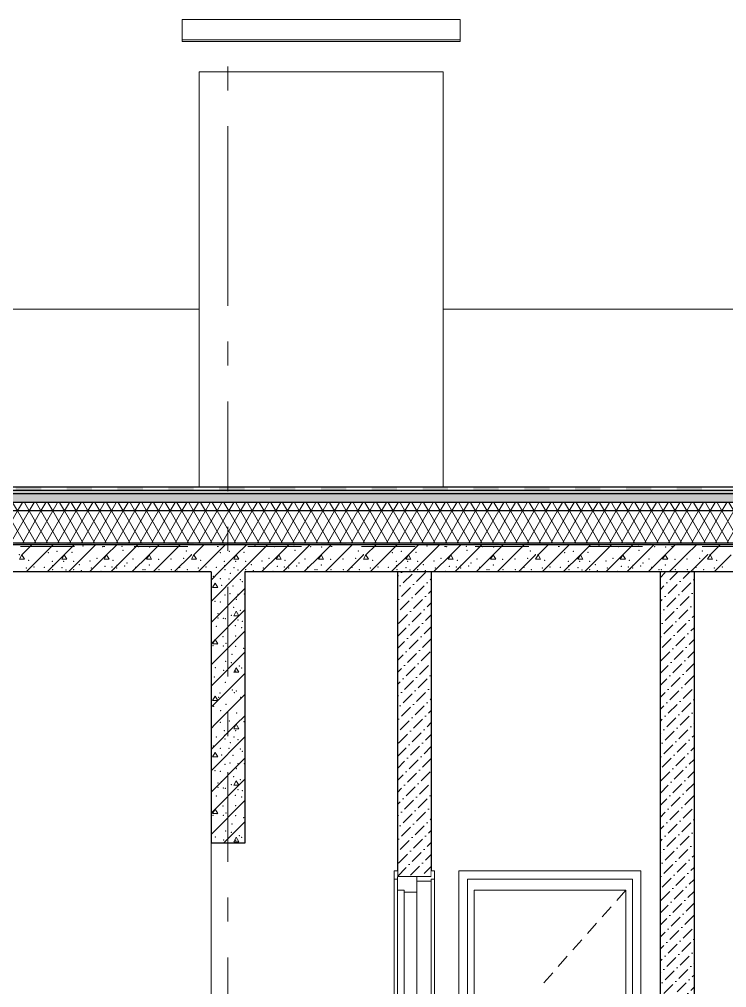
# Model space of a CAD drawing. Header units: millimetres. Extents: x 18162 to 7085488, y 72188 to 247925.
# Drawn here: x 3669598 to 3673772, y 141565 to 147278 of the extents above; entities that cross this region are included whole.
import ezdxf
from ezdxf.enums import TextEntityAlignment as Align

# ---------------------------------------------------------------- set-up
doc = ezdxf.new("R2010")
doc.units = ezdxf.units.MM
doc.header["$MEASUREMENT"] = 0
for name, pattern in [('Dot & Dashed', [670.277762, 317.5, -176.388889, 0, -176.388874]), ('Double Dashed', [1093.611073, 529.166651, -211.666656, 141.111112, -211.666656]), ('Wipeout_Contour', [1000, 0, -1000])]:
    doc.linetypes.add(name, pattern=pattern)
for name, color, linetype in [('Archicad Doors', 7, 'Continuous'), ('Shell - Roof', 7, 'Continuous'), ('Structural - Bearing', 7, 'Continuous'), ('Structural - Grid', 7, 'Continuous')]:
    doc.layers.add(name, color=color, linetype=linetype)
doc.styles.add('GENERATED_STYLE_3', font='', dxfattribs={"width": 0.8})
doc.styles.get('GENERATED_STYLE_3').set_extended_font_data('ISOCPEUR MON')
pattern_1 = [(45, (3761974.73, 95118.01), (-70.71068, 70.71068), [75, -25, 0, -25]), (45, (3761983.57, 95197.56), (-70.71068, 70.71068), [75, -25, 0, -25])]
pattern_2 = [(0, (3761974.7, 95118), (0, 779.423), [48.75, -401.25]), (0, (3762199.7, 95507.7), (0, 779.423), [48.75, -401.25]), (60, (3761974.7, 95118), (-675, 389.7114), [48.75, -401.25]), (60, (3762424.7, 95118), (-675, 389.7114), [48.75, -401.25]), (120, (3762023.5, 95118), (675, 389.7114), [48.75, -401.25]), (120, (3762473.5, 95118), (675, 389.7114), [48.75, -401.25]), (0, (3761974.73, 95193), (0, 150), [0, -150, 0, -225]), (45, (3762049.73, 95193), (-106.06602, 106.06602), [0, -112.5, 0, -187.5])]
pattern_3 = [(60, (3761974.73, 95118.007), (-51.961524, 30), []), (120, (3761974.73, 95118.007), (51.961524, 30), [])]

# ---------------------------------------------------------------- blocks, each defined once
blk = doc.blocks.new('*X962', base_point=(3761974.7, 95118))
at = {"layer": 'Structural - Bearing', "color": 7, "linetype": 'Continuous', "lineweight": 9}
for p, q in [((3670729.1, 143844.3), (3670902.7, 144018)), ((3670729.1, 143969.3), (3670777.7, 144018)), ((3670729.1, 143719.3), (3670929.1, 143919.3)), ((3670738.4, 143926.1), (3670753.5, 143952.1)), ((3670768.4, 143926.1), (3670738.4, 143926.1)), ((3670753.5, 143952.1), (3670768.4, 143926.1)), ((3670729.1, 143594.3), (3670929.1, 143794.3)), ((3670878.5, 143785.5), (3670863.6, 143759.4)), ((3670863.6, 143759.4), (3670893.6, 143759.5)), ((3670893.6, 143759.5), (3670878.5, 143785.5)), ((3670729.1, 143469.3), (3670929.1, 143669.3)), ((3670738.4, 143592.8), (3670753.5, 143618.8)), ((3670768.4, 143592.8), (3670738.4, 143592.8)), ((3670753.5, 143618.8), (3670768.4, 143592.8)), ((3670729.1, 143344.3), (3670929.1, 143544.3)), ((3670878.5, 143452.1), (3670863.6, 143426.1)), ((3670893.6, 143426.1), (3670878.5, 143452.1)), ((3670729.1, 143219.3), (3670929.1, 143419.3)), ((3670863.6, 143426.1), (3670893.6, 143426.1)), ((3670738.4, 143259.5), (3670753.5, 143285.5)), ((3670753.5, 143118.8), (3670929.1, 143294.3)), ((3670753.5, 143285.5), (3670768.4, 143259.4)), ((3670768.4, 143259.4), (3670738.4, 143259.5)), ((3670878.5, 143118.8), (3670929.1, 143169.3)), ((3670729.1, 143094.3), (3670753.5, 143118.8)), ((3670729.1, 142969.3), (3670878.5, 143118.8)), ((3670878.5, 143118.8), (3670863.6, 143092.8)), ((3670893.6, 143092.8), (3670878.5, 143118.8)), ((3670863.6, 143092.8), (3670893.6, 143092.8)), ((3670729.1, 142844.3), (3670929.1, 143044.3)), ((3670738.4, 142926.1), (3670753.5, 142952.1)), ((3670753.5, 142952.1), (3670768.4, 142926.1)), ((3670729.1, 142719.3), (3670929.1, 142919.3)), ((3670768.4, 142926.1), (3670738.4, 142926.1)), ((3670729.1, 142594.3), (3670929.1, 142794.3)), ((3670878.5, 142785.5), (3670863.6, 142759.4)), ((3670893.6, 142759.5), (3670878.5, 142785.5)), ((3670863.6, 142759.4), (3670893.6, 142759.5)), ((3670729.1, 142469.3), (3670929.1, 142669.3)), ((3670738.4, 142592.8), (3670753.5, 142618.8)), ((3670753.5, 142618.8), (3670768.4, 142592.8)), ((3670768.4, 142592.8), (3670738.4, 142592.8)), ((3670802.8, 142418), (3670929.1, 142544.3)), ((3670878.5, 142452.1), (3670863.6, 142426.1)), ((3670863.6, 142426.1), (3670893.6, 142426.1)), ((3670893.6, 142426.1), (3670878.5, 142452.1)), ((3670927.8, 142418), (3670929.1, 142419.3))]:
    blk.add_line(p, q, dxfattribs=at)
for p in [(3670742.4, 143991.5), (3670783.9, 143977.3), (3670835.6, 143977), (3670843.3, 144009.8), (3670901.3, 143973.1), (3670791.1, 143938.4), (3670858.7, 143935.1), (3670914.2, 143959.6), (3670731.1, 143884.6), (3670812, 143882), (3670840.7, 143890.1), (3670878.2, 143867.6), (3670878.9, 143856.2), (3670887.4, 143886.2), (3670925.3, 143887.2), (3670753, 143844.4), (3670783.6, 143840.8), (3670862.4, 143809.2), (3670769.5, 143772.5), (3670769.5, 143746.8), (3670789.8, 143780), (3670802.4, 143744), (3670813.2, 143741.6), (3670848.4, 143762.6), (3670901.2, 143792.2), (3670760.7, 143696.1), (3670872, 143700.7), (3670888.1, 143734), (3670910.7, 143690), (3670914.2, 143726.5), (3670799.5, 143636.4), (3670875.1, 143638.9), (3670741.6, 143582.3), (3670764.7, 143592.6), (3670800.9, 143581.7), (3670817.9, 143596.2), (3670874.2, 143579.7), (3670921.4, 143567.8), (3670852.8, 143531.2), (3670754.5, 143453.5), (3670815, 143489.6), (3670849.8, 143482.4), (3670895.7, 143462.5), (3670910.5, 143452), (3670748.7, 143398.1), (3670802.9, 143436.4), (3670873.7, 143434), (3670813.1, 143367), (3670782, 143303.7), (3670855, 143320.6), (3670867.3, 143305.1), (3670878.2, 143314.4), (3670745, 143224), (3670774.6, 143278.9), (3670818.5, 143236.1), (3670904.4, 143277.3), (3670785.5, 143198.9), (3670879.6, 143184.6), (3670784.9, 143131.2), (3670836.4, 143139), (3670924, 143133.8), (3670807.2, 143080.6), (3670810.2, 143054.6), (3670874.2, 143080.6), (3670759.9, 143044.8), (3670810.7, 143032), (3670843.3, 143009.8), (3670864.3, 143043.7), (3670888.1, 143028.8), (3670742.4, 142991.4), (3670783.9, 142977.3), (3670791.1, 142938.4), (3670835.6, 142976.9), (3670901.3, 142973.1), (3670914.2, 142959.6), (3670731.1, 142884.6), (3670812, 142882), (3670840.7, 142890.1), (3670858.7, 142935.1), (3670887.4, 142886.1), (3670925.3, 142887.1), (3670753, 142844.4), (3670783.6, 142840.8), (3670878.2, 142867.6), (3670878.9, 142856.2), (3670769.5, 142772.5), (3670789.8, 142780), (3670862.4, 142809.1), (3670901.2, 142792.2), (3670769.5, 142746.8), (3670802.4, 142744), (3670813.2, 142741.6), (3670848.4, 142762.6), (3670888.1, 142734), (3670914.2, 142726.5), (3670760.7, 142696.1), (3670872, 142700.7), (3670910.7, 142690), (3670799.5, 142636.4), (3670817.9, 142596.2), (3670875.1, 142638.9), (3670741.6, 142582.3), (3670764.7, 142592.6), (3670800.9, 142581.7), (3670874.2, 142579.7), (3670921.4, 142567.8), (3670815, 142489.6), (3670849.8, 142482.4), (3670852.8, 142531.2), (3670754.5, 142453.5), (3670802.9, 142436.4), (3670873.7, 142434), (3670895.7, 142462.5), (3670910.5, 142452)]:
    blk.add_point(p, dxfattribs=at)
blk = doc.blocks.new('*X963', base_point=(3761974.7, 95118))
at = {"layer": 'Structural - Bearing', "linetype": 'Continuous', "lineweight": 9}
for points in [[(3669727.2, 144188), (3669577.2, 144188), (3669577.2, 144178), (3669727.2, 144178)], [(3670027.2, 144188), (3669877.2, 144188), (3669877.2, 144178), (3670027.2, 144178)], [(3670327.2, 144188), (3670177.2, 144188), (3670177.2, 144178), (3670327.2, 144178)], [(3670627.2, 144188), (3670477.2, 144188), (3670477.2, 144178), (3670627.2, 144178)], [(3670927.2, 144188), (3670777.2, 144188), (3670777.2, 144178), (3670927.2, 144178)], [(3671227.2, 144188), (3671077.2, 144188), (3671077.2, 144178), (3671227.2, 144178)], [(3671527.2, 144188), (3671377.2, 144188), (3671377.2, 144178), (3671527.2, 144178)], [(3671827.2, 144188), (3671677.2, 144188), (3671677.2, 144178), (3671827.2, 144178)], [(3672127.2, 144188), (3671977.2, 144188), (3671977.2, 144178), (3672127.2, 144178)], [(3672427.2, 144188), (3672277.2, 144188), (3672277.2, 144178), (3672427.2, 144178)], [(3672727.2, 144188), (3672577.2, 144188), (3672577.2, 144178), (3672727.2, 144178)], [(3673027.2, 144188), (3672877.2, 144188), (3672877.2, 144178), (3673027.2, 144178)], [(3673327.2, 144188), (3673177.2, 144188), (3673177.2, 144178), (3673327.2, 144178)], [(3673627.2, 144188), (3673477.2, 144188), (3673477.2, 144178), (3673627.2, 144178)]]:
    blk.add_hatch(color=7, dxfattribs=at).paths.add_polyline_path(points)
blk = doc.blocks.new('*X965', base_point=(3761974.7, 95118))
at = {"layer": 'Structural - Bearing', "linetype": 'Continuous', "lineweight": 9}
for points in [[(3669727.2, 144518), (3669577.2, 144518), (3669577.2, 144498), (3669727.2, 144498)], [(3670027.2, 144518), (3669877.2, 144518), (3669877.2, 144498), (3670027.2, 144498)], [(3670327.2, 144518), (3670177.2, 144518), (3670177.2, 144498), (3670327.2, 144498)], [(3670627.2, 144518), (3670477.2, 144518), (3670477.2, 144498), (3670627.2, 144498)], [(3670927.2, 144518), (3670777.2, 144518), (3670777.2, 144498), (3670927.2, 144498)], [(3671227.2, 144518), (3671077.2, 144518), (3671077.2, 144498), (3671227.2, 144498)], [(3671527.2, 144518), (3671377.2, 144518), (3671377.2, 144498), (3671527.2, 144498)], [(3671827.2, 144518), (3671677.2, 144518), (3671677.2, 144498), (3671827.2, 144498)], [(3672127.2, 144518), (3671977.2, 144518), (3671977.2, 144498), (3672127.2, 144498)], [(3672427.2, 144518), (3672277.2, 144518), (3672277.2, 144498), (3672427.2, 144498)], [(3672727.2, 144518), (3672577.2, 144518), (3672577.2, 144498), (3672727.2, 144498)], [(3673027.2, 144518), (3672877.2, 144518), (3672877.2, 144498), (3673027.2, 144498)], [(3673327.2, 144518), (3673177.2, 144518), (3673177.2, 144498), (3673327.2, 144498)], [(3673627.2, 144518), (3673477.2, 144518), (3673477.2, 144498), (3673627.2, 144498)]]:
    blk.add_hatch(color=7, dxfattribs=at).paths.add_polyline_path(points)
blk = doc.blocks.new('*X967', base_point=(3761974.7, 95118))
at = {"layer": 'Structural - Bearing', "color": 7, "linetype": 'Continuous', "lineweight": 9}
for p, q in [((3669613.4, 144118.8), (3669672.6, 144178)), ((3669738.4, 144118.8), (3669797.6, 144178)), ((3669863.4, 144118.8), (3669922.6, 144178)), ((3669988.4, 144118.8), (3670047.6, 144178)), ((3670113.4, 144118.8), (3670172.6, 144178)), ((3670238.4, 144118.8), (3670297.6, 144178)), ((3670363.4, 144118.8), (3670422.6, 144178)), ((3670488.4, 144118.8), (3670547.6, 144178)), ((3670628.5, 144118.8), (3670687.7, 144178)), ((3670753.5, 144118.8), (3670812.7, 144178)), ((3670878.5, 144118.8), (3670937.7, 144178)), ((3671003.5, 144118.8), (3671062.7, 144178)), ((3671128.5, 144118.8), (3671187.7, 144178)), ((3671253.5, 144118.8), (3671312.7, 144178)), ((3671378.5, 144118.8), (3671437.7, 144178)), ((3671503.5, 144118.8), (3671562.7, 144178)), ((3671643.6, 144118.8), (3671702.8, 144178)), ((3671768.6, 144118.8), (3671827.8, 144178)), ((3671893.6, 144118.8), (3671952.8, 144178)), ((3672018.6, 144118.8), (3672077.8, 144178)), ((3672143.6, 144118.8), (3672202.8, 144178)), ((3672268.6, 144118.8), (3672327.8, 144178)), ((3672393.6, 144118.8), (3672452.8, 144178)), ((3672518.6, 144118.8), (3672577.8, 144178)), ((3672658.8, 144118.8), (3672718, 144178)), ((3672783.8, 144118.8), (3672843, 144178)), ((3672908.8, 144118.8), (3672968, 144178)), ((3673033.8, 144118.8), (3673093, 144178)), ((3673158.8, 144118.8), (3673218, 144178)), ((3673283.8, 144118.8), (3673343, 144178)), ((3673408.8, 144118.8), (3673468, 144178)), ((3673533.8, 144118.8), (3673593, 144178)), ((3673673.9, 144118.8), (3673733.1, 144178)), ((3669598.3, 144092.8), (3669613.4, 144118.8)), ((3669613.4, 144092.8), (3669598.3, 144092.8)), ((3669628.5, 144092.8), (3669613.4, 144118.8)), ((3669613.4, 144092.8), (3669628.5, 144092.8)), ((3669637.6, 144018), (3669738.4, 144118.8)), ((3669762.6, 144018), (3669863.4, 144118.8)), ((3669863.4, 144118.8), (3669848.5, 144092.8)), ((3669848.5, 144092.8), (3669878.5, 144092.8)), ((3669878.5, 144092.8), (3669863.4, 144118.8)), ((3669887.6, 144018), (3669988.4, 144118.8)), ((3670012.6, 144018), (3670113.4, 144118.8)), ((3670113.4, 144118.8), (3670098.5, 144092.8)), ((3670098.5, 144092.8), (3670128.5, 144092.8)), ((3670128.5, 144092.8), (3670113.4, 144118.8)), ((3670137.6, 144018), (3670238.4, 144118.8)), ((3670262.6, 144018), (3670363.4, 144118.8)), ((3670363.4, 144118.8), (3670348.5, 144092.8)), ((3670348.5, 144092.8), (3670378.5, 144092.8)), ((3670378.5, 144092.8), (3670363.4, 144118.8)), ((3670387.6, 144018), (3670488.4, 144118.8)), ((3670512.6, 144018), (3670613.4, 144118.8)), ((3670613.4, 144092.8), (3670628.5, 144118.8)), ((3670628.5, 144092.8), (3670613.4, 144092.8)), ((3670643.6, 144092.8), (3670628.5, 144118.8)), ((3670628.5, 144092.8), (3670643.6, 144092.8)), ((3670652.7, 144018), (3670753.5, 144118.8)), ((3670777.7, 144018), (3670878.5, 144118.8)), ((3670878.5, 144118.8), (3670863.6, 144092.8)), ((3670863.6, 144092.8), (3670893.6, 144092.8)), ((3670893.6, 144092.8), (3670878.5, 144118.8)), ((3670902.7, 144018), (3671003.5, 144118.8)), ((3671027.7, 144018), (3671128.5, 144118.8)), ((3671128.5, 144118.8), (3671113.6, 144092.8)), ((3671113.6, 144092.8), (3671143.6, 144092.8)), ((3671143.6, 144092.8), (3671128.5, 144118.8)), ((3671152.7, 144018), (3671253.5, 144118.8)), ((3671277.7, 144018), (3671378.5, 144118.8)), ((3671378.5, 144118.8), (3671363.6, 144092.8)), ((3671363.6, 144092.8), (3671393.6, 144092.8)), ((3671393.6, 144092.8), (3671378.5, 144118.8)), ((3671402.7, 144018), (3671503.5, 144118.8)), ((3671527.7, 144018), (3671628.5, 144118.8)), ((3671628.5, 144092.8), (3671643.6, 144118.8)), ((3671643.6, 144092.8), (3671628.5, 144092.8)), ((3671658.8, 144092.8), (3671643.6, 144118.8)), ((3671643.6, 144092.8), (3671658.8, 144092.8)), ((3671667.9, 144018), (3671768.6, 144118.8)), ((3671792.9, 144018), (3671893.6, 144118.8)), ((3671893.6, 144118.8), (3671878.7, 144092.8)), ((3671878.7, 144092.8), (3671908.8, 144092.8)), ((3671908.8, 144092.8), (3671893.6, 144118.8)), ((3671917.9, 144018), (3672018.6, 144118.8)), ((3672042.9, 144018), (3672143.6, 144118.8)), ((3672143.6, 144118.8), (3672128.7, 144092.8)), ((3672128.7, 144092.8), (3672158.8, 144092.8)), ((3672158.8, 144092.8), (3672143.6, 144118.8)), ((3672167.9, 144018), (3672268.6, 144118.8)), ((3672292.9, 144018), (3672393.6, 144118.8)), ((3672393.6, 144118.8), (3672378.7, 144092.8)), ((3672378.7, 144092.8), (3672408.8, 144092.8)), ((3672408.8, 144092.8), (3672393.6, 144118.8)), ((3672417.9, 144018), (3672518.6, 144118.8)), ((3672542.9, 144018), (3672643.6, 144118.8)), ((3672643.6, 144092.8), (3672658.8, 144118.8)), ((3672658.8, 144092.8), (3672643.6, 144092.8)), ((3672673.9, 144092.8), (3672658.8, 144118.8)), ((3672658.8, 144092.8), (3672673.9, 144092.8)), ((3672683, 144018), (3672783.8, 144118.8)), ((3672808, 144018), (3672908.8, 144118.8)), ((3672908.8, 144118.8), (3672893.9, 144092.8)), ((3672893.9, 144092.8), (3672923.9, 144092.8)), ((3672923.9, 144092.8), (3672908.8, 144118.8)), ((3672933, 144018), (3673033.8, 144118.8)), ((3673058, 144018), (3673158.8, 144118.8)), ((3673158.8, 144118.8), (3673143.9, 144092.8)), ((3673143.9, 144092.8), (3673173.9, 144092.8)), ((3673173.9, 144092.8), (3673158.8, 144118.8)), ((3673183, 144018), (3673283.8, 144118.8)), ((3673308, 144018), (3673408.8, 144118.8)), ((3673408.8, 144118.8), (3673393.9, 144092.8)), ((3673393.9, 144092.8), (3673423.9, 144092.8)), ((3673423.9, 144092.8), (3673408.8, 144118.8)), ((3673433, 144018), (3673533.8, 144118.8)), ((3673558, 144018), (3673658.8, 144118.8)), ((3673658.8, 144092.8), (3673673.9, 144118.8)), ((3673673.9, 144092.8), (3673658.8, 144092.8)), ((3673689, 144092.8), (3673673.9, 144118.8)), ((3673673.9, 144092.8), (3673689, 144092.8)), ((3673698.1, 144018), (3673798.9, 144118.8))]:
    blk.add_line(p, q, dxfattribs=at)
for p in [(3669821.3, 144139), (3669972.8, 144170.7), (3670089.4, 144166), (3670204.6, 144169.2), (3670209.2, 144146), (3670277.1, 144158.9), (3670302.5, 144166.8), (3670366.8, 144164.5), (3670583.3, 144142.3), (3670836.4, 144139), (3670987.9, 144170.7), (3671104.5, 144166), (3671219.7, 144169.2), (3671224.3, 144146), (3671292.2, 144158.9), (3671317.6, 144166.8), (3671381.9, 144164.5), (3671598.4, 144142.3), (3671851.5, 144139), (3672003, 144170.7), (3672119.6, 144166), (3672234.8, 144169.2), (3672239.4, 144146), (3672307.3, 144158.9), (3672332.8, 144166.8), (3672397.1, 144164.5), (3672613.5, 144142.3), (3672866.7, 144139), (3673018.1, 144170.7), (3673134.7, 144166), (3673249.9, 144169.2), (3673254.6, 144146), (3673322.4, 144158.9), (3673347.9, 144166.8), (3673412.2, 144164.5), (3673628.6, 144142.3), (3669598.3, 144118.8), (3669613.4, 144118.8), (3669613.4, 144118.8), (3669613.4, 144118.8), (3669653, 144087.1), (3669705.6, 144086), (3669769.8, 144131.3), (3669792.1, 144080.7), (3669859.1, 144080.7), (3669908.9, 144133.8), (3669918.3, 144080.7), (3670014.9, 144082), (3670056.2, 144098.7), (3670151.5, 144087.1), (3670268.6, 144094.8), (3670420.6, 144092.2), (3670492.8, 144093.4), (3670567.7, 144097.9), (3670613.4, 144118.8), (3670613.4, 144118.8), (3670613.4, 144118.8), (3670628.5, 144118.8), (3670628.5, 144118.8), (3670628.5, 144118.8), (3670668.2, 144087.1), (3670720.7, 144086), (3670784.9, 144131.3), (3670807.2, 144080.7), (3670874.2, 144080.7), (3670924, 144133.8), (3670933.4, 144080.7), (3671030, 144082), (3671071.3, 144098.7), (3671166.6, 144087.1), (3671283.8, 144094.8), (3671435.7, 144092.2), (3671507.9, 144093.4), (3671582.8, 144097.9), (3671628.5, 144118.8), (3671628.5, 144118.8), (3671628.5, 144118.8), (3671643.6, 144118.8), (3671643.6, 144118.8), (3671643.6, 144118.8), (3671683.3, 144087.1), (3671735.9, 144086), (3671800, 144131.3), (3671822.4, 144080.7), (3671889.3, 144080.7), (3671939.1, 144133.8), (3671948.6, 144080.7), (3672045.1, 144082), (3672086.4, 144098.7), (3672181.7, 144087.1), (3672298.9, 144094.8), (3672450.8, 144092.2), (3672523, 144093.4), (3672598, 144097.9), (3672643.6, 144118.8), (3672643.6, 144118.8), (3672643.6, 144118.8), (3672658.8, 144118.8), (3672658.8, 144118.8), (3672658.8, 144118.8), (3672698.4, 144087.1), (3672751, 144086), (3672815.2, 144131.3), (3672837.5, 144080.7), (3672904.4, 144080.7), (3672954.2, 144133.8), (3672963.7, 144080.7), (3673060.3, 144082), (3673101.5, 144098.7), (3673196.8, 144087.1), (3673314, 144094.8), (3673466, 144092.2), (3673538.2, 144093.4), (3673613.1, 144097.9), (3673658.8, 144118.8), (3673658.8, 144118.8), (3673658.8, 144118.8), (3673673.9, 144118.8), (3673673.9, 144118.8), (3673673.9, 144118.8), (3673713.5, 144087.1), (3673766.1, 144086), (3669639, 144041.6), (3669684.8, 144046.8), (3669744.8, 144044.9), (3669795, 144054.6), (3669795.5, 144032), (3669849.2, 144043.7), (3669872.9, 144028.8), (3669917.9, 144032), (3669951.8, 144060.1), (3669963.4, 144025.3), (3670022.2, 144041.7), (3670104.4, 144050.3), (3670145.8, 144046.9), (3670158.2, 144037.6), (3670171.6, 144041.7), (3670173.6, 144057.7), (3670219.6, 144053.6), (3670232.5, 144070.4), (3670283.6, 144045.5), (3670328, 144032), (3670340, 144032.2), (3670364.6, 144058.1), (3670422.7, 144032), (3670494.8, 144032), (3670530.6, 144022.2), (3670545, 144044.3), (3670589.8, 144032), (3670654.2, 144041.6), (3670699.9, 144046.8), (3670759.9, 144044.9), (3670810.2, 144054.6), (3670810.7, 144032), (3670864.3, 144043.7), (3670888.1, 144028.8), (3670933, 144032), (3670966.9, 144060.1), (3670978.5, 144025.3), (3671037.3, 144041.7), (3671119.5, 144050.3), (3671161, 144046.9), (3671173.3, 144037.6), (3671186.7, 144041.7), (3671188.8, 144057.7), (3671234.8, 144053.6), (3671247.6, 144070.4), (3671298.7, 144045.5), (3671343.1, 144032), (3671355.1, 144032.2), (3671379.7, 144058.1), (3671437.8, 144032), (3671509.9, 144032), (3671545.7, 144022.2), (3671560.1, 144044.3), (3671604.9, 144032), (3671669.3, 144041.6), (3671715, 144046.8), (3671775, 144044.9), (3671825.3, 144054.6), (3671825.8, 144032), (3671879.4, 144043.7), (3671903.2, 144028.8), (3671948.1, 144032), (3671982, 144060.1), (3671993.6, 144025.3), (3672052.4, 144041.7), (3672134.7, 144050.3), (3672176.1, 144046.9), (3672188.4, 144037.6), (3672201.8, 144041.7), (3672203.9, 144057.7), (3672249.9, 144053.6), (3672262.8, 144070.4), (3672313.9, 144045.5), (3672358.2, 144032), (3672370.2, 144032.2), (3672394.9, 144058.1), (3672452.9, 144032), (3672525, 144032), (3672560.9, 144022.2), (3672575.3, 144044.3), (3672620.1, 144032), (3672684.4, 144041.6), (3672730.2, 144046.8), (3672790.2, 144044.9), (3672840.4, 144054.6), (3672840.9, 144032), (3672894.6, 144043.7), (3672918.3, 144028.8), (3672963.3, 144032), (3672997.2, 144060.1), (3673008.8, 144025.3), (3673067.6, 144041.7), (3673149.8, 144050.3), (3673191.2, 144046.9), (3673203.6, 144037.6), (3673216.9, 144041.7), (3673219, 144057.7), (3673265, 144053.6), (3673277.9, 144070.4), (3673329, 144045.5), (3673373.3, 144032), (3673385.4, 144032.2), (3673410, 144058.1), (3673468.1, 144032), (3673540.2, 144032), (3673576, 144022.2), (3673590.4, 144044.3), (3673635.2, 144032), (3673699.5, 144041.6), (3673745.3, 144046.8), (3670080.7, 144020.5), (3671095.8, 144020.5), (3672111, 144020.5), (3673126.1, 144020.5)]:
    blk.add_point(p, dxfattribs=at)
blk = doc.blocks.new('Standard grid marker[359]_3', base_point=(3670829.1, 147118))
at = {"layer": 'Structural - Grid', "color": 13, "linetype": 'Double Dashed', "lineweight": 13}
for q in [(3670829.1, 147118), (3670829.1, 88118)]:
    blk.add_line((3670829.1, 146118), q, dxfattribs=at)
at = {"layer": 'Structural - Grid', "color": 13, "lineweight": 13, "style": 'GENERATED_STYLE_3'}
blk.add_attdef('AC_MarkerText_1', text='', height=250, rotation=360, dxfattribs=at).set_placement((3670829.1, 86943), align=Align.TOP_CENTER)

msp = doc.modelspace()

# ---------------------------------------------------------------- hatches: boundary and pattern name
at = {"layer": 'Structural - Bearing', "linetype": 'Continuous', "lineweight": 9}
h = msp.add_hatch(dxfattribs=at)
h.set_pattern_fill('Lightweight_Concrete_0003', style=0, pattern_type=2)
h.set_pattern_definition(pattern_2)
h.paths.add_polyline_path([(3677659.1, 144498), (3665429.1, 144498), (3665429.1, 144478), (3677659.1, 144478)])
h = msp.add_hatch(dxfattribs=at)
h.set_pattern_fill('Lightweight_Concrete_0003', style=0, pattern_type=2)
h.set_pattern_definition(pattern_2)
h.paths.add_polyline_path([(3677659.1, 144478), (3665429.1, 144478), (3665429.1, 144428), (3677659.1, 144428)])
h = msp.add_hatch(dxfattribs=at)
h.set_pattern_fill('Batt_Insulation_0003', style=0, pattern_type=2)
h.set_pattern_definition(pattern_3)
h.paths.add_polyline_path([(3677659.1, 144428), (3665429.1, 144428), (3665429.1, 144378), (3677659.1, 144378)])
h = msp.add_hatch(dxfattribs=at)
h.set_pattern_fill('Batt_Insulation_0003', style=0, pattern_type=2)
h.set_pattern_definition(pattern_3)
h.paths.add_polyline_path([(3677659.1, 144378), (3665429.1, 144378), (3665429.1, 144188), (3677659.1, 144188)])
h = msp.add_hatch(dxfattribs=at)
h.set_pattern_fill('Dot___Dashed_0003', style=0, pattern_type=2)
h.set_pattern_definition(pattern_1)
h.paths.add_polyline_path([(3671829.1, 144018), (3671829.1, 142218), (3672029.1, 142218), (3672029.1, 144018)])
h = msp.add_hatch(dxfattribs=at)
h.set_pattern_fill('Dot___Dashed_0003', style=0, pattern_type=2)
h.set_pattern_definition(pattern_1)
h.paths.add_polyline_path([(3673379.1, 144018), (3673379.1, 140018), (3673579.1, 140018), (3673579.1, 144018)])

# ---------------------------------------------------------------- linework, layer by layer
at = {"color": 8, "linetype": 'Dot & Dashed', "lineweight": 13}
msp.add_line((3658879.3, 144168), (3689916.5, 144168), dxfattribs=at)
at = {"layer": 'Archicad Doors', "color": 7, "linetype": 'Continuous', "lineweight": 9}
for p, q in [((3670729.1, 140118), (3670729.1, 142418)), ((3672191.9, 142255), (3672191.9, 140568)), ((3673265.9, 142255), (3672191.9, 142255)), ((3673265.9, 140568), (3673265.9, 142255)), ((3672241.9, 140568), (3672241.9, 142205)), ((3672241.9, 142205), (3673215.9, 142205)), ((3673215.9, 142205), (3673215.9, 140568)), ((3672281.9, 140568), (3672281.9, 142140)), ((3672281.9, 142140), (3673175.9, 142140)), ((3673175.9, 142140), (3673122.9, 142080.1)), ((3673175.9, 142140), (3673175.9, 140568)), ((3673089.8, 142042.6), (3673036.8, 141982.7)), ((3673003.7, 141945.2), (3672950.7, 141885.3)), ((3672917.6, 141847.8), (3672864.6, 141787.9)), ((3672831.5, 141750.5), (3672778.5, 141690.5)), ((3672745.4, 141653.1), (3672692.4, 141593.1))]:
    msp.add_line(p, q, dxfattribs=at)
at = {"layer": 'Shell - Roof', "color": 7, "linetype": 'Continuous', "lineweight": 9}
for p, q in [((3670559.1, 147278.1), (3672199.1, 147278.1)), ((3670559.1, 147278.1), (3670559.1, 147156.9)), ((3672199.1, 147156.9), (3672199.1, 147278.1)), ((3670559.1, 147156.9), (3672199.1, 147156.9)), ((3670559.1, 147156.9), (3670559.1, 147147.2)), ((3672199.1, 147147.2), (3670559.1, 147147.2)), ((3672199.1, 147156.9), (3672199.1, 147147.2))]:
    msp.add_line(p, q, dxfattribs=at)
at = {"layer": 'Structural - Bearing', "color": 7, "linetype": 'Continuous', "lineweight": 9}
for p, q in [((3670659.1, 146968), (3670679.1, 146968)), ((3670659.1, 144518), (3670659.1, 146968)), ((3672099.1, 146968), (3670679.1, 146968)), ((3672099.1, 144518), (3672099.1, 146968)), ((3670659.1, 145568), (3665429.1, 145568)), ((3677659.1, 145568), (3672099.1, 145568))]:
    msp.add_line(p, q, dxfattribs=at)
at = {"layer": 'Structural - Bearing', "color": 7, "linetype": 'Continuous', "lineweight": 25}
for p, q in [((3677659.1, 144518), (3665429.1, 144518)), ((3677659.1, 144498), (3665429.1, 144498)), ((3677659.1, 144478), (3665429.1, 144478)), ((3677659.1, 144428), (3665429.1, 144428)), ((3677659.1, 144378), (3665429.1, 144378)), ((3677659.1, 144188), (3665429.1, 144188)), ((3670729.1, 144018), (3665429.1, 144018)), ((3670729.1, 144018), (3670729.1, 142418)), ((3670929.1, 144018), (3670929.1, 142418)), ((3671829.1, 144018), (3670929.1, 144018)), ((3672029.1, 144018), (3671829.1, 144018)), ((3673379.1, 144018), (3672029.1, 144018)), ((3673379.1, 144018), (3673379.1, 140118)), ((3673579.1, 144018), (3673379.1, 144018)), ((3673579.1, 144018), (3673579.1, 140118)), ((3678229.1, 144018), (3673579.1, 144018)), ((3670929.1, 142418), (3670729.1, 142418))]:
    msp.add_line(p, q, dxfattribs=at)
at = {"layer": 'Structural - Bearing', "color": 7, "linetype": 'Continuous', "lineweight": 25, "flags": 128}
for points in [[(3683229.1, 144178), (3679019.1, 144178), (3677679.1, 144178), (3677659.1, 144178), (3665429.1, 144178)], [(3671829.1, 144018), (3671829.1, 142255), (3671829.1, 142218)], [(3672029.1, 144018), (3672029.1, 142255), (3672029.1, 142218)], [(3672029.1, 142218), (3671944.1, 142218), (3671829.1, 142218)]]:
    msp.add_lwpolyline(points, dxfattribs=at)

# ---------------------------------------------------------------- block references
at = {"layer": 'Structural - Bearing', "lineweight": 0}
for name in ['*X965', '*X967', '*X963', '*X962']:
    msp.add_blockref(name, (3761974.7, 95118), dxfattribs=at)
at = {"layer": 'Structural - Grid', "color": 13, "linetype": 'Continuous', "lineweight": 13}
msp.add_blockref('Standard grid marker[359]_3', (3670829.1, 147118), dxfattribs=at)

# ---------------------------------------------------------------- wipeouts: each hides what was drawn before it
at = {"color": 254, "linetype": 'Wipeout_Contour', "lineweight": 0, "ltscale": 14698241.47267344}
msp.add_wipeout([(3671829.1, 140118), (3671869.1, 140118), (3671869.1, 142140), (3671829.1, 142140)], dxfattribs=at).dxf.layer = 'Archicad Doors'

# ---------------------------------------------------------------- next in the draw order: linework, layer by layer
at = {"layer": 'Archicad Doors', "color": 7, "linetype": 'Continuous', "lineweight": 9}
for p, q in [((3671829, 142042.6), (3671829, 141982.7)), ((3671869.2, 142042.6), (3671869.2, 141982.7)), ((3671829, 141945.2), (3671829, 141885.3)), ((3671869.2, 141945.2), (3671869.2, 141885.3)), ((3671829, 141847.8), (3671829, 141787.9)), ((3671869.2, 141847.8), (3671869.2, 141787.9)), ((3671829, 141750.5), (3671829, 141690.5)), ((3671869.2, 141750.5), (3671869.2, 141690.5)), ((3671829, 141653.1), (3671829, 141641.5)), ((3671869.2, 141653.1), (3671869.2, 141641.5))]:
    msp.add_line(p, q, dxfattribs=at)

# ---------------------------------------------------------------- next in the draw order: wipeouts: each hides what was drawn before it
at = {"color": 254, "linetype": 'Wipeout_Contour', "lineweight": 0, "ltscale": 14698292.80939079}
msp.add_wipeout([(3671810.1, 142205), (3671829.1, 142205), (3671829.1, 142255), (3671810.1, 142255)], dxfattribs=at).dxf.layer = 'Archicad Doors'
at = {"color": 254, "linetype": 'Wipeout_Contour', "lineweight": 0, "ltscale": 14699168.15297403}
msp.add_wipeout([(3672048.1, 142205), (3672048.1, 142255), (3672029.1, 142255), (3672029.1, 142205)], dxfattribs=at).dxf.layer = 'Archicad Doors'

# ---------------------------------------------------------------- next in the draw order: linework, layer by layer
at = {"layer": 'Archicad Doors', "color": 7, "linetype": 'Continuous', "lineweight": 9}
for p, q in [((3671829.1, 142255), (3671810.1, 142255)), ((3672048.1, 142255), (3672029.1, 142255))]:
    msp.add_line(p, q, dxfattribs=at)

# ---------------------------------------------------------------- next in the draw order: wipeouts: each hides what was drawn before it
at = {"color": 254, "linetype": 'Wipeout_Contour', "lineweight": 0, "ltscale": 14698956.51583244}
msp.add_wipeout([(3671944.1, 142193), (3672029.1, 142193), (3672029.1, 142218), (3671944.1, 142218)], dxfattribs=at).dxf.layer = 'Archicad Doors'

# ---------------------------------------------------------------- next in the draw order: linework, layer by layer
at = {"layer": 'Archicad Doors', "color": 7, "linetype": 'Continuous', "lineweight": 9}
for p, q in [((3672048.1, 142255), (3672048.1, 142205)), ((3672029.1, 142205), (3672029.1, 142193)), ((3672048.1, 142205), (3672029.1, 142205)), ((3672048.1, 142205), (3672048.1, 140118)), ((3672029.1, 142193), (3672029.1, 140118))]:
    msp.add_line(p, q, dxfattribs=at)

# ---------------------------------------------------------------- next in the draw order: wipeouts: each hides what was drawn before it
at = {"color": 254, "linetype": 'Wipeout_Contour', "lineweight": 0, "ltscale": 22047790.42737668}
msp.add_wipeout([(3671829.1, 142218), (3671829.1, 142140), (3671869.1, 142140), (3671869.1, 142128), (3671944.1, 142128), (3671944.1, 142218)], dxfattribs=at).dxf.layer = 'Archicad Doors'

# ---------------------------------------------------------------- next in the draw order: linework, layer by layer
at = {"layer": 'Archicad Doors', "color": 7, "linetype": 'Continuous', "lineweight": 9}
for p, q in [((3671810.1, 142255), (3671810.1, 142205)), ((3671810.1, 142205), (3671810.1, 140118)), ((3671829.1, 142205), (3671810.1, 142205)), ((3671829, 142140), (3671829, 142080.1)), ((3671869.1, 142140), (3671829.1, 142140)), ((3672029.1, 142193), (3671944.1, 142193)), ((3671944.1, 142128), (3671869.1, 142128)), ((3671869.2, 142126.4), (3671869.2, 142080.1)), ((3671944.1, 142128), (3671944.1, 140118))]:
    msp.add_line(p, q, dxfattribs=at)
at = {"layer": 'Archicad Doors', "color": 7, "linetype": 'Continuous', "lineweight": 9, "flags": 128}
for points in [[(3671829.1, 142218), (3671829.1, 142205), (3671829.1, 142140), (3671829.1, 140118)], [(3671944.1, 142218), (3671944.1, 142193), (3671944.1, 142128)], [(3671869.1, 142140), (3671869.1, 142128), (3671869.1, 140118)]]:
    msp.add_lwpolyline(points, dxfattribs=at)

doc.saveas('drawing.dxf')
